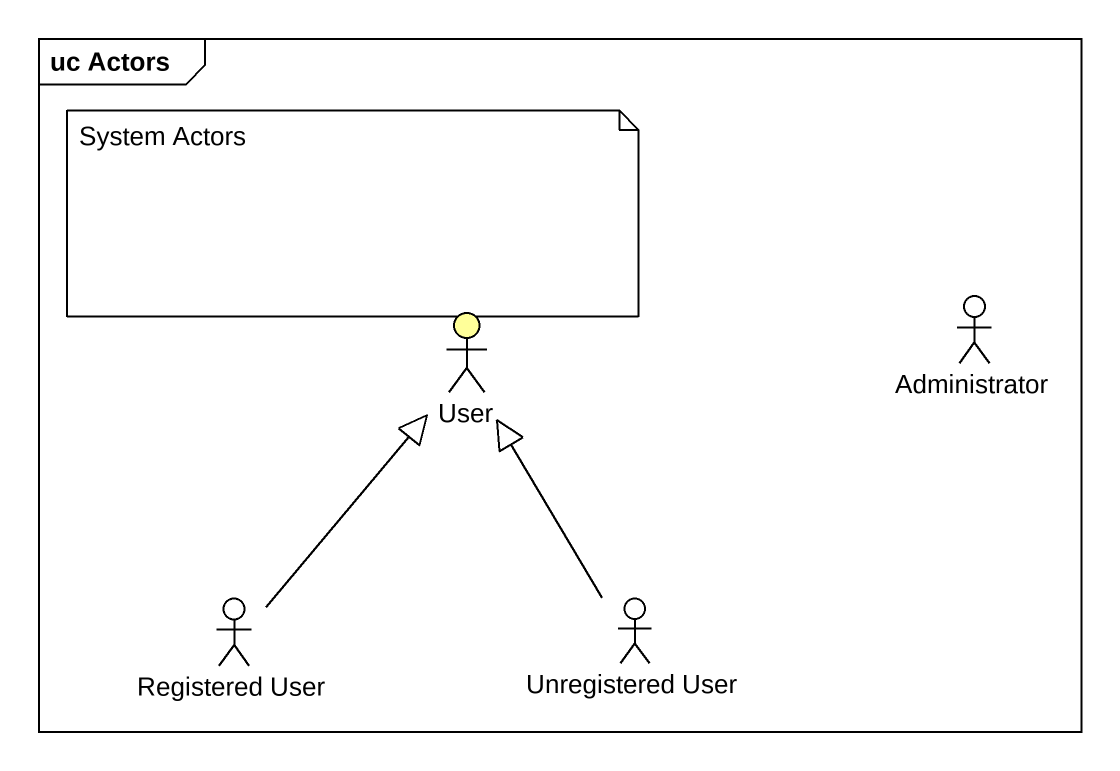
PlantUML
@startuml
mainframe uc Actors
actor User #FFFF99
actor Administrator
actor "Registered User" as Registered_User
actor "Unregistered User" as Unregistered_User
Registered_User -up-|> User
Unregistered_User -up-|> User
note as N1
  System Actors
end note
@enduml
